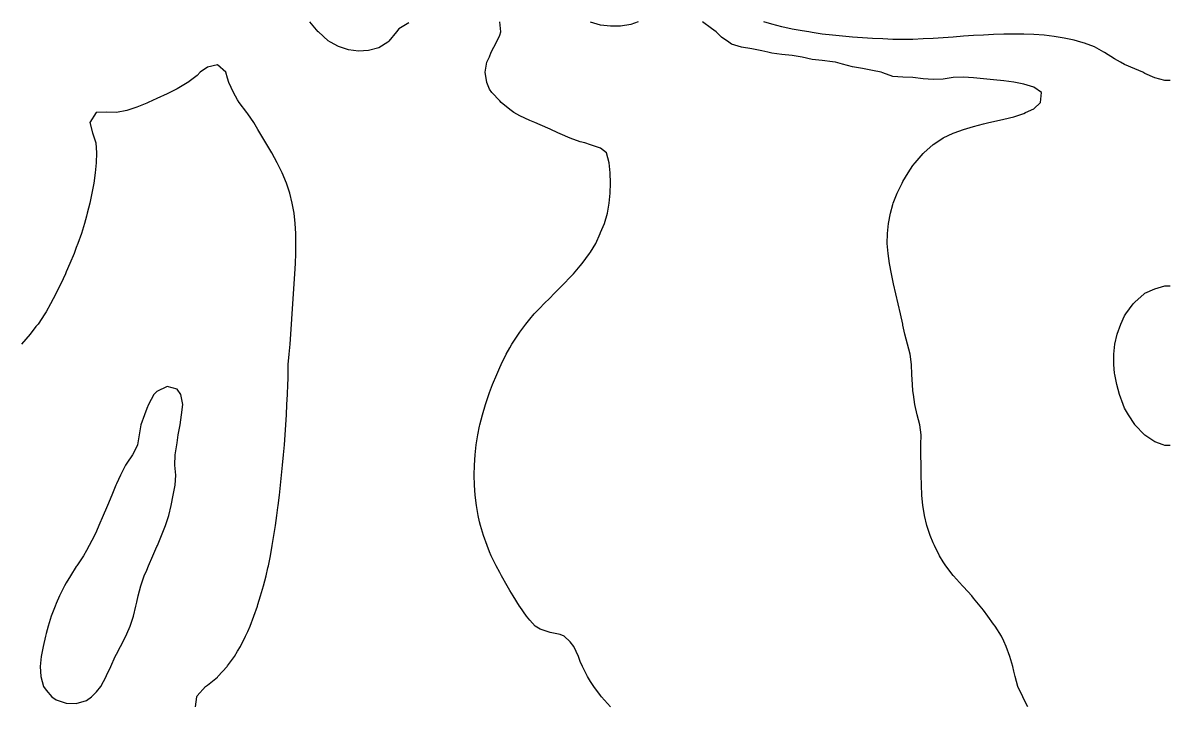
# Model space of a CAD drawing. Extents: x 771911 to 772814, y 1416488 to 1417835.
# Drawn here: x 772577.1 to 772690.9, y 1417225.3 to 1417293.1 of the extents above; entities that cross this region are included whole.
import ezdxf

# ---------------------------------------------------------------- set-up
doc = ezdxf.new("R2010")
doc.units = 0
doc.header["$MEASUREMENT"] = 0
for name, color, linetype in [('737', 1, 'CONTINUOUS'), ('737.5', 1, 'CONTINUOUS'), ('738', 1, 'CONTINUOUS'), ('738.5', 1, 'CONTINUOUS'), ('739', 1, 'CONTINUOUS')]:
    doc.layers.add(name, color=color, linetype=linetype)

msp = doc.modelspace()

# ---------------------------------------------------------------- linework, layer by layer
at = {"layer": '737', "color": 0, "linetype": 'Continuous'}
msp.add_polyline3d([(772583.94, 1417226.21, 737), (772584.43, 1417226.68, 737), (772584.86, 1417227.21, 737), (772585.39, 1417228.21, 737), (772585.43, 1417228.32, 737), (772585.84, 1417229.21, 737), (772586.3, 1417230.21, 737), (772586.43, 1417230.45, 737), (772586.82, 1417231.21, 737), (772587.33, 1417232.21, 737), (772587.43, 1417232.45, 737), (772587.76, 1417233.21, 737), (772588.09, 1417234.21, 737), (772588.34, 1417235.21, 737), (772588.43, 1417235.61, 737), (772588.58, 1417236.21, 737), (772588.83, 1417237.21, 737), (772589.17, 1417238.21, 737), (772589.43, 1417238.79, 737), (772589.6, 1417239.21, 737), (772590.03, 1417240.21, 737), (772590.43, 1417241.11, 737), (772590.47, 1417241.21, 737), (772590.88, 1417242.21, 737), (772591.27, 1417243.21, 737), (772591.43, 1417243.69, 737), (772591.6, 1417244.21, 737), (772591.84, 1417245.21, 737), (772592.04, 1417246.21, 737), (772592.24, 1417247.21, 737), (772592.29, 1417248.21, 737), (772592.21, 1417249.21, 737), (772592.24, 1417250.21, 737), (772592.4, 1417251.21, 737), (772592.43, 1417251.43, 737), (772592.54, 1417252.21, 737), (772592.73, 1417253.21, 737), (772592.85, 1417254.21, 737), (772592.99, 1417255.21, 737), (772592.8, 1417256.21, 737), (772592.43, 1417256.76, 737), (772591.43, 1417257, 737), (772590.43, 1417256.53, 737), (772590.11, 1417256.21, 737), (772589.6, 1417255.21, 737), (772589.43, 1417254.83, 737), (772589.18, 1417254.21, 737), (772588.84, 1417253.21, 737), (772588.66, 1417252.21, 737), (772588.5, 1417251.21, 737), (772588.43, 1417251.06, 737), (772588, 1417250.21, 737), (772587.43, 1417249.39, 737), (772587.32, 1417249.21, 737), (772586.8, 1417248.21, 737), (772586.43, 1417247.36, 737), (772586.36, 1417247.21, 737), (772585.95, 1417246.21, 737), (772585.53, 1417245.21, 737), (772585.43, 1417244.96, 737), (772585.11, 1417244.21, 737), (772584.68, 1417243.21, 737), (772584.43, 1417242.66, 737), (772584.22, 1417242.21, 737), (772583.72, 1417241.21, 737), (772583.43, 1417240.72, 737), (772583.14, 1417240.21, 737), (772582.48, 1417239.21, 737), (772582.43, 1417239.14, 737), (772581.85, 1417238.21, 737), (772581.43, 1417237.52, 737), (772581.26, 1417237.21, 737), (772580.75, 1417236.21, 737), (772580.43, 1417235.47, 737), (772580.32, 1417235.21, 737), (772579.95, 1417234.21, 737), (772579.64, 1417233.21, 737), (772579.43, 1417232.47, 737), (772579.36, 1417232.21, 737), (772579.13, 1417231.21, 737), (772578.95, 1417230.21, 737), (772578.86, 1417229.21, 737), (772578.9, 1417228.21, 737), (772579.19, 1417227.21, 737), (772579.43, 1417226.87, 737), (772580, 1417226.21, 737), (772580.43, 1417225.89, 737), (772581.43, 1417225.57, 737), (772582.43, 1417225.55, 737), (772583.43, 1417225.84, 737), (772583.94, 1417226.21, 737)], dxfattribs=at)
at = {"layer": '737.5', "color": 0, "linetype": 'Continuous'}
msp.add_polyline3d([(772594.25, 1417225.21, 737.5), (772594.39, 1417226.21, 737.5), (772594.43, 1417226.29, 737.5), (772595.25, 1417227.21, 737.5), (772595.43, 1417227.37, 737.5), (772596.43, 1417228.16, 737.5), (772596.48, 1417228.21, 737.5), (772597.38, 1417229.21, 737.5), (772597.43, 1417229.28, 737.5), (772598.11, 1417230.21, 737.5), (772598.43, 1417230.74, 737.5), (772598.72, 1417231.21, 737.5), (772599.23, 1417232.21, 737.5), (772599.43, 1417232.67, 737.5), (772599.67, 1417233.21, 737.5), (772600.05, 1417234.21, 737.5), (772600.39, 1417235.21, 737.5), (772600.43, 1417235.36, 737.5), (772600.71, 1417236.21, 737.5), (772601, 1417237.21, 737.5), (772601.25, 1417238.21, 737.5), (772601.43, 1417239.02, 737.5), (772601.48, 1417239.21, 737.5), (772601.68, 1417240.21, 737.5), (772601.87, 1417241.21, 737.5), (772602.04, 1417242.21, 737.5), (772602.19, 1417243.21, 737.5), (772602.33, 1417244.21, 737.5), (772602.43, 1417245.01, 737.5), (772602.46, 1417245.21, 737.5), (772602.58, 1417246.21, 737.5), (772602.69, 1417247.21, 737.5), (772602.8, 1417248.21, 737.5), (772602.9, 1417249.21, 737.5), (772602.98, 1417250.21, 737.5), (772603.07, 1417251.21, 737.5), (772603.14, 1417252.21, 737.5), (772603.21, 1417253.21, 737.5), (772603.28, 1417254.21, 737.5), (772603.33, 1417255.21, 737.5), (772603.38, 1417256.21, 737.5), (772603.42, 1417257.21, 737.5), (772603.43, 1417257.77, 737.5), (772603.45, 1417258.21, 737.5), (772603.46, 1417259.21, 737.5), (772603.54, 1417260.21, 737.5), (772603.63, 1417261.21, 737.5), (772603.71, 1417262.21, 737.5), (772603.78, 1417263.21, 737.5), (772603.85, 1417264.21, 737.5), (772603.92, 1417265.21, 737.5), (772603.99, 1417266.21, 737.5), (772604.05, 1417267.21, 737.5), (772604.11, 1417268.21, 737.5), (772604.16, 1417269.21, 737.5), (772604.2, 1417270.21, 737.5), (772604.21, 1417271.21, 737.5), (772604.2, 1417272.21, 737.5), (772604.14, 1417273.21, 737.5), (772604.03, 1417274.21, 737.5), (772603.85, 1417275.21, 737.5), (772603.6, 1417276.21, 737.5), (772603.43, 1417276.69, 737.5), (772603.27, 1417277.21, 737.5), (772602.86, 1417278.21, 737.5), (772602.43, 1417279.07, 737.5), (772602.37, 1417279.21, 737.5), (772601.82, 1417280.21, 737.5), (772601.43, 1417280.86, 737.5), (772601.23, 1417281.21, 737.5), (772600.64, 1417282.21, 737.5), (772600.43, 1417282.53, 737.5), (772600.03, 1417283.21, 737.5), (772599.43, 1417284.09, 737.5), (772599.35, 1417284.21, 737.5), (772598.59, 1417285.21, 737.5), (772598.43, 1417285.46, 737.5), (772598.03, 1417286.21, 737.5), (772597.56, 1417287.21, 737.5), (772597.43, 1417287.61, 737.5), (772597.25, 1417288.21, 737.5), (772596.43, 1417288.95, 737.5), (772595.43, 1417288.72, 737.5), (772594.71, 1417288.21, 737.5), (772594.43, 1417287.89, 737.5), (772593.49, 1417287.21, 737.5), (772593.43, 1417287.16, 737.5), (772592.43, 1417286.57, 737.5), (772591.71, 1417286.21, 737.5), (772591.43, 1417286.07, 737.5), (772590.43, 1417285.6, 737.5), (772589.55, 1417285.21, 737.5), (772589.43, 1417285.15, 737.5), (772588.43, 1417284.74, 737.5), (772587.43, 1417284.42, 737.5), (772586.43, 1417284.23, 737.5), (772585.43, 1417284.25, 737.5), (772584.43, 1417284.22, 737.5), (772584.4, 1417284.21, 737.5), (772583.76, 1417283.21, 737.5), (772584.05, 1417282.21, 737.5), (772584.35, 1417281.21, 737.5), (772584.43, 1417280.21, 737.5), (772584.4, 1417279.21, 737.5), (772584.3, 1417278.21, 737.5), (772584.16, 1417277.21, 737.5), (772583.98, 1417276.21, 737.5), (772583.76, 1417275.21, 737.5), (772583.52, 1417274.21, 737.5), (772583.43, 1417273.91, 737.5), (772583.24, 1417273.21, 737.5), (772582.93, 1417272.21, 737.5), (772582.59, 1417271.21, 737.5), (772582.43, 1417270.8, 737.5), (772582.21, 1417270.21, 737.5), (772581.8, 1417269.21, 737.5), (772581.43, 1417268.38, 737.5), (772581.36, 1417268.21, 737.5), (772580.89, 1417267.21, 737.5), (772580.43, 1417266.3, 737.5), (772580.39, 1417266.21, 737.5), (772579.86, 1417265.21, 737.5), (772579.43, 1417264.44, 737.5), (772579.3, 1417264.21, 737.5), (772578.63, 1417263.21, 737.5), (772578.43, 1417262.96, 737.5), (772577.84, 1417262.21, 737.5), (772577.43, 1417261.72, 737.5), (772576.99, 1417261.21, 737.5)], dxfattribs=at)
at = {"layer": '738', "color": 0, "linetype": 'Continuous'}
for points in [[(772615.43, 1417293.11, 738), (772614.43, 1417292.51, 738), (772614.2, 1417292.21, 738), (772613.43, 1417291.29, 738), (772613.34, 1417291.21, 738), (772612.43, 1417290.63, 738), (772611.43, 1417290.37, 738), (772610.43, 1417290.32, 738), (772609.43, 1417290.45, 738), (772608.43, 1417290.76, 738), (772607.66, 1417291.21, 738), (772607.43, 1417291.33, 738), (772606.45, 1417292.21, 738), (772606.43, 1417292.22, 738), (772605.61, 1417293.21, 738)], [(772635.43, 1417225.21, 738), (772634.52, 1417226.21, 738), (772634.43, 1417226.32, 738), (772633.76, 1417227.21, 738), (772633.43, 1417227.72, 738), (772633.14, 1417228.21, 738), (772632.66, 1417229.21, 738), (772632.43, 1417229.7, 738), (772632.26, 1417230.21, 738), (772631.8, 1417231.21, 738), (772631.43, 1417231.65, 738), (772630.82, 1417232.21, 738), (772630.43, 1417232.4, 738), (772629.43, 1417232.57, 738), (772628.43, 1417232.91, 738), (772627.96, 1417233.21, 738), (772627.43, 1417233.8, 738), (772627.08, 1417234.21, 738), (772626.43, 1417235.17, 738), (772626.41, 1417235.21, 738), (772625.77, 1417236.21, 738), (772625.43, 1417236.77, 738), (772625.17, 1417237.21, 738), (772624.6, 1417238.21, 738), (772624.43, 1417238.53, 738), (772624.08, 1417239.21, 738), (772623.6, 1417240.21, 738), (772623.43, 1417240.59, 738), (772623.18, 1417241.21, 738), (772622.82, 1417242.21, 738), (772622.52, 1417243.21, 738), (772622.43, 1417243.59, 738), (772622.3, 1417244.21, 738), (772622.13, 1417245.21, 738), (772622.01, 1417246.21, 738), (772621.94, 1417247.21, 738), (772621.91, 1417248.21, 738), (772621.93, 1417249.21, 738), (772621.99, 1417250.21, 738), (772622.1, 1417251.21, 738), (772622.26, 1417252.21, 738), (772622.43, 1417253.06, 738), (772622.46, 1417253.21, 738), (772622.72, 1417254.21, 738), (772623.02, 1417255.21, 738), (772623.35, 1417256.21, 738), (772623.43, 1417256.42, 738), (772623.73, 1417257.21, 738), (772624.14, 1417258.21, 738), (772624.43, 1417258.89, 738), (772624.58, 1417259.21, 738), (772625.08, 1417260.21, 738), (772625.43, 1417260.85, 738), (772625.64, 1417261.21, 738), (772626.28, 1417262.21, 738), (772626.43, 1417262.42, 738), (772627.02, 1417263.21, 738), (772627.43, 1417263.71, 738), (772627.86, 1417264.21, 738), (772628.43, 1417264.82, 738), (772628.8, 1417265.21, 738), (772629.43, 1417265.83, 738), (772629.8, 1417266.21, 738), (772630.43, 1417266.83, 738), (772630.81, 1417267.21, 738), (772631.43, 1417267.86, 738), (772631.76, 1417268.21, 738), (772632.43, 1417269, 738), (772632.61, 1417269.21, 738), (772633.35, 1417270.21, 738), (772633.43, 1417270.35, 738), (772633.96, 1417271.21, 738), (772634.4, 1417272.21, 738), (772634.43, 1417272.3, 738), (772634.83, 1417273.21, 738), (772635.11, 1417274.21, 738), (772635.29, 1417275.21, 738), (772635.4, 1417276.21, 738), (772635.43, 1417277.21, 738), (772635.39, 1417278.21, 738), (772635.29, 1417279.21, 738), (772635.04, 1417280.21, 738), (772634.43, 1417280.66, 738), (772633.43, 1417280.99, 738), (772632.87, 1417281.21, 738), (772632.43, 1417281.31, 738), (772631.43, 1417281.66, 738), (772630.43, 1417282.1, 738), (772630.21, 1417282.21, 738), (772629.43, 1417282.57, 738), (772628.43, 1417283, 738), (772627.91, 1417283.21, 738), (772627.43, 1417283.42, 738), (772626.43, 1417283.9, 738), (772625.85, 1417284.21, 738), (772625.43, 1417284.53, 738), (772624.57, 1417285.21, 738), (772624.43, 1417285.36, 738), (772623.64, 1417286.21, 738), (772623.43, 1417286.52, 738), (772623.14, 1417287.21, 738), (772622.98, 1417288.21, 738), (772623.17, 1417289.21, 738), (772623.43, 1417289.73, 738), (772623.59, 1417290.21, 738), (772624.11, 1417291.21, 738), (772624.43, 1417291.88, 738), (772624.56, 1417292.21, 738), (772624.44, 1417293.21, 738)]]:
    msp.add_polyline3d(points, dxfattribs=at)
at = {"layer": '738.5', "color": 0, "linetype": 'Continuous'}
for points in [[(772638.18, 1417293.21, 738.5), (772637.43, 1417292.94, 738.5), (772636.43, 1417292.79, 738.5), (772635.43, 1417292.78, 738.5), (772634.43, 1417292.9, 738.5), (772633.43, 1417293.18, 738.5)], [(772676.81, 1417225.21, 738.5), (772676.43, 1417225.98, 738.5), (772676.32, 1417226.21, 738.5), (772675.83, 1417227.21, 738.5), (772675.57, 1417228.21, 738.5), (772675.43, 1417228.76, 738.5), (772675.34, 1417229.21, 738.5), (772675.05, 1417230.21, 738.5), (772674.67, 1417231.21, 738.5), (772674.43, 1417231.71, 738.5), (772674.2, 1417232.21, 738.5), (772673.59, 1417233.21, 738.5), (772673.43, 1417233.41, 738.5), (772672.87, 1417234.21, 738.5), (772672.43, 1417234.8, 738.5), (772672.11, 1417235.21, 738.5), (772671.43, 1417236.01, 738.5), (772671.26, 1417236.21, 738.5), (772670.43, 1417237.12, 738.5), (772670.35, 1417237.21, 738.5), (772669.45, 1417238.21, 738.5), (772669.43, 1417238.23, 738.5), (772668.68, 1417239.21, 738.5), (772668.43, 1417239.6, 738.5), (772668.06, 1417240.21, 738.5), (772667.55, 1417241.21, 738.5), (772667.43, 1417241.48, 738.5), (772667.13, 1417242.21, 738.5), (772666.81, 1417243.21, 738.5), (772666.57, 1417244.21, 738.5), (772666.43, 1417245.04, 738.5), (772666.41, 1417245.21, 738.5), (772666.31, 1417246.21, 738.5), (772666.26, 1417247.21, 738.5), (772666.24, 1417248.21, 738.5), (772666.23, 1417249.21, 738.5), (772666.21, 1417250.21, 738.5), (772666.2, 1417251.21, 738.5), (772666.23, 1417252.21, 738.5), (772666.12, 1417253.21, 738.5), (772665.84, 1417254.21, 738.5), (772665.62, 1417255.21, 738.5), (772665.47, 1417256.21, 738.5), (772665.43, 1417256.57, 738.5), (772665.37, 1417257.21, 738.5), (772665.32, 1417258.21, 738.5), (772665.27, 1417259.21, 738.5), (772665.15, 1417260.21, 738.5), (772664.89, 1417261.21, 738.5), (772664.63, 1417262.21, 738.5), (772664.43, 1417263.09, 738.5), (772664.41, 1417263.21, 738.5), (772664.19, 1417264.21, 738.5), (772663.97, 1417265.21, 738.5), (772663.74, 1417266.21, 738.5), (772663.51, 1417267.21, 738.5), (772663.43, 1417267.55, 738.5), (772663.3, 1417268.21, 738.5), (772663.11, 1417269.21, 738.5), (772662.96, 1417270.21, 738.5), (772662.88, 1417271.21, 738.5), (772662.9, 1417272.21, 738.5), (772663, 1417273.21, 738.5), (772663.19, 1417274.21, 738.5), (772663.43, 1417275.07, 738.5), (772663.47, 1417275.21, 738.5), (772663.86, 1417276.21, 738.5), (772664.35, 1417277.21, 738.5), (772664.43, 1417277.37, 738.5), (772664.94, 1417278.21, 738.5), (772665.43, 1417278.94, 738.5), (772665.65, 1417279.21, 738.5), (772666.43, 1417280.13, 738.5), (772666.52, 1417280.21, 738.5), (772667.43, 1417281.03, 738.5), (772667.7, 1417281.21, 738.5), (772668.43, 1417281.69, 738.5), (772669.43, 1417282.17, 738.5), (772669.52, 1417282.21, 738.5), (772670.43, 1417282.54, 738.5), (772671.43, 1417282.83, 738.5), (772672.43, 1417283.08, 738.5), (772672.97, 1417283.21, 738.5), (772673.43, 1417283.31, 738.5), (772674.43, 1417283.54, 738.5), (772675.43, 1417283.8, 738.5), (772676.43, 1417284.13, 738.5), (772676.59, 1417284.21, 738.5), (772677.43, 1417284.57, 738.5), (772678.08, 1417285.21, 738.5), (772678.18, 1417286.21, 738.5), (772677.43, 1417286.72, 738.5), (772676.43, 1417287.02, 738.5), (772675.61, 1417287.21, 738.5), (772675.43, 1417287.23, 738.5), (772674.43, 1417287.36, 738.5), (772673.43, 1417287.47, 738.5), (772672.43, 1417287.56, 738.5), (772671.43, 1417287.65, 738.5), (772670.43, 1417287.72, 738.5), (772669.43, 1417287.68, 738.5), (772668.43, 1417287.53, 738.5), (772667.43, 1417287.49, 738.5), (772666.43, 1417287.57, 738.5), (772665.43, 1417287.69, 738.5), (772664.43, 1417287.71, 738.5), (772663.43, 1417287.8, 738.5), (772662.43, 1417288.14, 738.5), (772662.26, 1417288.21, 738.5), (772661.43, 1417288.4, 738.5), (772660.43, 1417288.59, 738.5), (772659.43, 1417288.76, 738.5), (772658.43, 1417289.01, 738.5), (772657.74, 1417289.21, 738.5), (772657.43, 1417289.26, 738.5), (772656.43, 1417289.37, 738.5), (772655.43, 1417289.49, 738.5), (772654.43, 1417289.7, 738.5), (772653.43, 1417289.88, 738.5), (772652.43, 1417289.97, 738.5), (772651.43, 1417290.12, 738.5), (772651.03, 1417290.21, 738.5), (772650.43, 1417290.33, 738.5), (772649.43, 1417290.54, 738.5), (772648.43, 1417290.71, 738.5), (772647.43, 1417291.01, 738.5), (772647.17, 1417291.21, 738.5), (772646.43, 1417291.71, 738.5), (772645.92, 1417292.21, 738.5), (772645.43, 1417292.57, 738.5), (772644.56, 1417293.21, 738.5)]]:
    msp.add_polyline3d(points, dxfattribs=at)
at = {"layer": '739', "color": 0, "linetype": 'Continuous'}
for points in [[(772690.93, 1417287.38, 739), (772690.43, 1417287.38, 739), (772689.43, 1417287.66, 739), (772688.43, 1417288.09, 739), (772688.24, 1417288.21, 739), (772687.43, 1417288.54, 739), (772686.43, 1417288.99, 739), (772686.03, 1417289.21, 739), (772685.43, 1417289.56, 739), (772684.43, 1417290.18, 739), (772684.36, 1417290.21, 739), (772683.43, 1417290.74, 739), (772682.43, 1417291.11, 739), (772682.07, 1417291.21, 739), (772681.43, 1417291.4, 739), (772680.43, 1417291.61, 739), (772679.43, 1417291.77, 739), (772678.43, 1417291.88, 739), (772677.43, 1417291.95, 739), (772676.43, 1417291.99, 739), (772675.43, 1417292, 739), (772674.43, 1417291.99, 739), (772673.43, 1417291.96, 739), (772672.43, 1417291.91, 739), (772671.43, 1417291.86, 739), (772670.43, 1417291.79, 739), (772669.43, 1417291.71, 739), (772668.43, 1417291.64, 739), (772667.43, 1417291.57, 739), (772666.43, 1417291.52, 739), (772665.43, 1417291.48, 739), (772664.43, 1417291.47, 739), (772663.43, 1417291.48, 739), (772662.43, 1417291.52, 739), (772661.43, 1417291.57, 739), (772660.43, 1417291.63, 739), (772659.43, 1417291.7, 739), (772658.43, 1417291.79, 739), (772657.43, 1417291.89, 739), (772656.43, 1417292.01, 739), (772655.43, 1417292.15, 739), (772655.11, 1417292.21, 739), (772654.43, 1417292.32, 739), (772653.43, 1417292.5, 739), (772652.43, 1417292.72, 739), (772651.43, 1417292.97, 739), (772650.62, 1417293.21, 739)], [(772690.93, 1417251.14, 739), (772690.43, 1417251.14, 739), (772690.25, 1417251.21, 739), (772689.43, 1417251.52, 739), (772688.43, 1417252.18, 739), (772688.4, 1417252.21, 739), (772687.45, 1417253.21, 739), (772687.43, 1417253.23, 739), (772686.8, 1417254.21, 739), (772686.43, 1417254.87, 739), (772686.28, 1417255.21, 739), (772685.92, 1417256.21, 739), (772685.64, 1417257.21, 739), (772685.45, 1417258.21, 739), (772685.43, 1417258.35, 739), (772685.37, 1417259.21, 739), (772685.37, 1417260.21, 739), (772685.43, 1417260.89, 739), (772685.47, 1417261.21, 739), (772685.69, 1417262.21, 739), (772686.04, 1417263.21, 739), (772686.43, 1417264.03, 739), (772686.54, 1417264.21, 739), (772687.29, 1417265.21, 739), (772687.43, 1417265.37, 739), (772688.35, 1417266.21, 739), (772688.43, 1417266.27, 739), (772689.43, 1417266.71, 739), (772690.43, 1417267.01, 739), (772690.93, 1417267.01, 739)]]:
    msp.add_polyline3d(points, dxfattribs=at)

doc.saveas('drawing.dxf')
